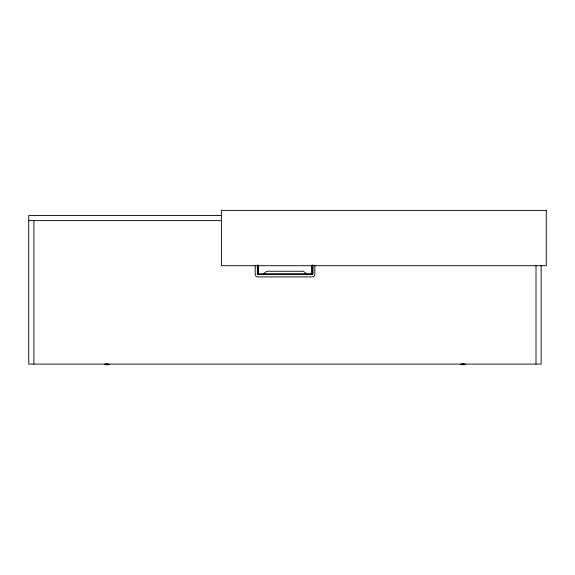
<?xml version="1.0" encoding="UTF-8"?>
<svg xmlns="http://www.w3.org/2000/svg" width="575" height="575" viewBox="0 0 575 575"><rect width="100%" height="100%" fill="white"/><g stroke="black" fill="none" stroke-linecap="round" stroke-linejoin="round"><path stroke-width="0.86" d="M263.379 273.916L266.455 271.443L267.389 271.256L302.658 271.256L303.593 271.443L306.669 273.916M463.967 364.385L463.191 364.385L464.003 364.622M104.858 364.112L107.367 364.112M105.872 364.622L106.26 364.622M460.863 364.112L461.948 364.112M108.423 364.112L109.02 364.112M106.598 364.622L104.729 364.622L108.078 364.622L107.353 364.622M463.687 364.385L465.146 364.622L463.277 364.622M221.677 215.503L28.75 215.503L28.75 364.09L541.125 364.09L541.125 265.456M28.75 220.627L221.677 220.627M257.629 273.916L312.865 273.916L312.865 264.946M462.508 364.112L465.024 364.112M107.259 364.385L108.078 364.385L107.525 364.385M107.453 364.385L105.886 364.622M462.429 364.385L463.378 364.385M107.166 364.622L109.221 364.622L107.741 364.622M463.673 364.622L460.654 364.622L462.429 364.622M461.991 364.622L462.71 364.622L462.71 364.112M463.939 364.622L463.371 364.622M536.001 265.456L536.001 364.09M463.098 364.112L463.098 364.622M462.997 364.112L462.997 364.622M462.803 364.112L462.803 364.622M314.863 265.478L314.863 274.246A2.702 2.702 0 0 1 312.721 276.891L257.363 276.891A2.702 2.702 0 0 1 255.221 274.246L255.221 265.478M312.721 265.478L312.721 274.246L257.363 274.246L257.363 265.478M312.304 265.19L312.304 273.916M312.16 265.19L312.16 273.916M311.959 265.19L311.959 273.916M258.089 265.19L258.089 273.916M257.887 265.19L257.887 273.916M257.629 264.946L257.744 273.916M107.166 364.112L107.072 364.622M106.878 364.112L106.878 364.622M106.778 364.112L106.778 364.622M33.875 220.627L33.875 364.09M546.25 210.378L221.404 210.378L221.404 265.715L546.25 265.715L546.25 210.378"/></g></svg>
